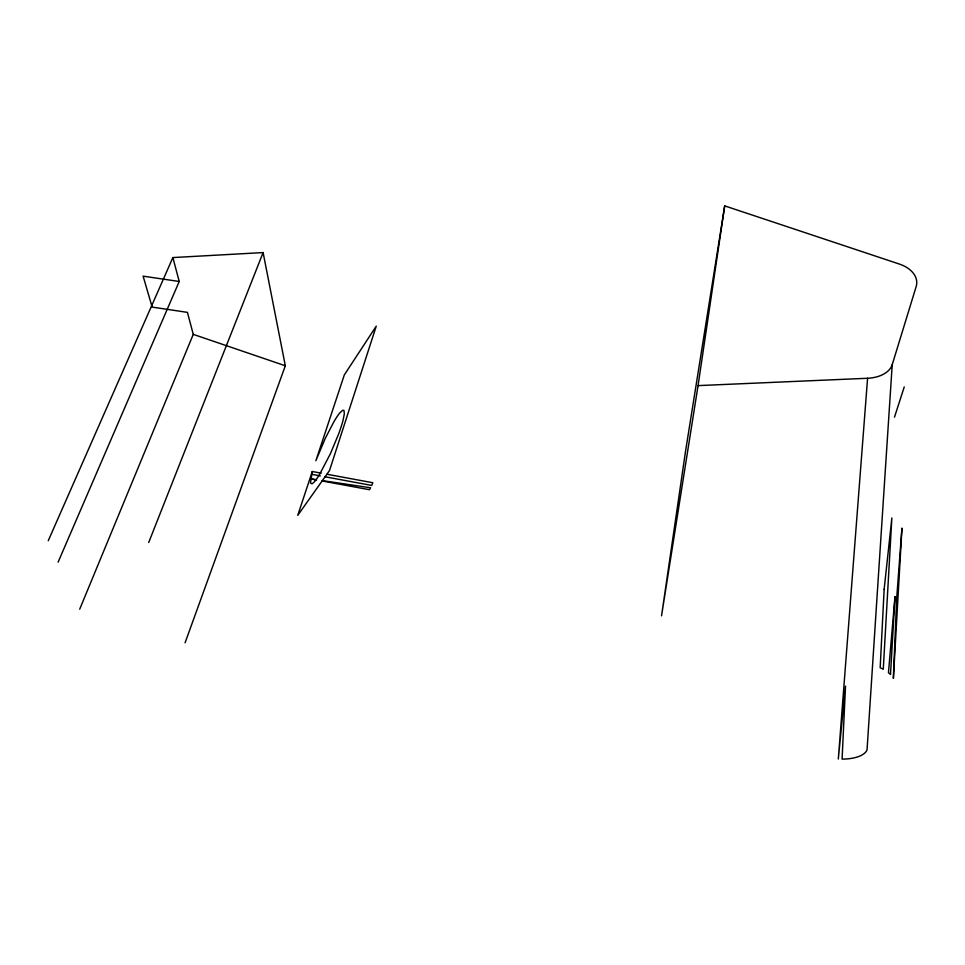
<?xml version="1.0" encoding="UTF-8"?>
<svg xmlns="http://www.w3.org/2000/svg" width="965" height="965" viewBox="0 0 965 965"><rect width="100%" height="100%" fill="white"/><g stroke="black" fill="none" stroke-linecap="round" stroke-linejoin="round"><path stroke-width="1.45" d="M892.215 364.686L867.04 749.938A34.306 14.885 7.7 0 1 842.083 759.117L845.521 686.115L838.308 759.033L867.583 378.268A28.841 17.949 3.4 0 0 892.215 364.686L916.159 286.593A30.796 20.277 1.7 0 0 899.308 264.036L724.703 205.883L685.415 452.018L661.544 615.791L698.057 385.614L724.703 205.883M312.286 471.523L310.477 483.127L312.069 483.827L314.011 482.235A47.285 6.224 -66.9 0 0 319.644 474.322L330.428 453.659L338.655 433.9A35.645 4.716 -66.9 0 0 342.973 420.631L344.336 413.804L343.962 410.427L342.78 410.221L339.752 412.96A47.611 6.297 -66.9 0 0 333.95 421.669L325.314 438.279L315.869 460.739L344.336 374.878L376.254 326.134L329.499 470.558L297.751 515.358L312.286 471.523L321.152 473.164M894.495 417.169L904.253 386.905M185.075 642.799L285.326 365.771L263.107 252.577L172.868 257.571L48.25 540.726M148.707 542.511L263.107 252.577M79.709 609.18L193.265 334.36L187.427 312.37L152.168 307.087L143.122 276.159L179.225 281.478L58.105 562.161M698.057 385.614L867.583 378.268M316.423 479.726L310.573 478.857L316.46 479.943M322.286 480.606L370.608 487.783L369.511 489.713L322.358 481.028M327.063 474.261L372.84 482.741L371.73 485.455L324.759 476.722M311.538 474.273L320.356 475.902M193.265 334.36L285.326 365.771M172.868 257.571L179.225 281.478M896.654 598.734L893.373 678.371L901.949 528.072L896.654 598.734M884.145 589.35L880.176 667.708L883.264 669.252L891.853 518L884.145 589.35M894.989 596.647L890.502 674.535L888.463 672.689L894.989 596.647"/></g></svg>
